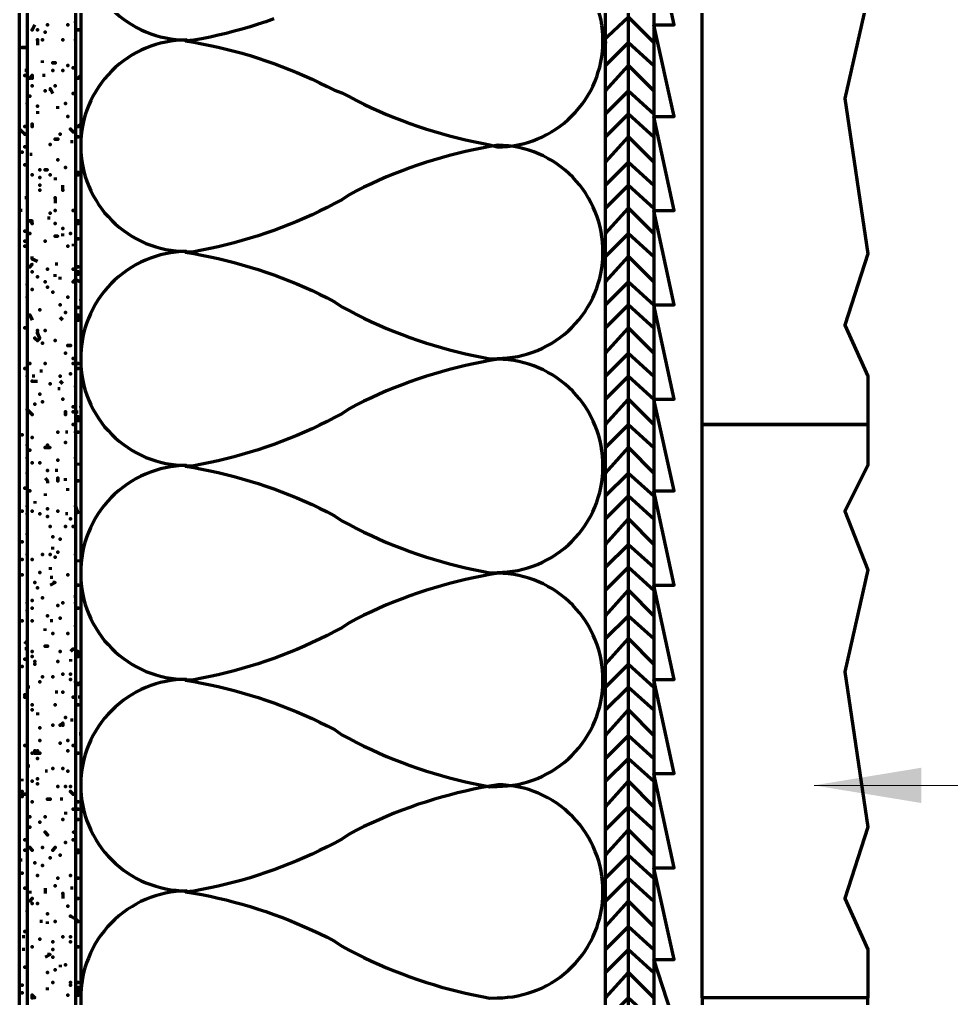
# Model space of a CAD drawing. Extents: x 261 to 424, y 0 to 368.
# Drawn here: x 342.77 to 352.53, y 65.16 to 75.4 of the extents above; entities that cross this region are included whole.
import ezdxf

# ---------------------------------------------------------------- set-up
doc = ezdxf.new("R2010")
doc.units = 0
doc.header["$MEASUREMENT"] = 0
for name, color, linetype, lineweight in [('Dt-Line 1', 9, 'Continuous', 0), ('Dt-Line 3', 7, 'Continuous', 15), ('Dt-Text', 121, 'Continuous', 20)]:
    doc.layers.add(name, color=color, linetype=linetype, lineweight=lineweight)
doc.styles.get("Standard").update_dxf_attribs({"font": 'Arial.ttf'})
doc.dimstyles.new('1 Inch', dxfattribs={"dimtxt": 1.09375, "dimasz": 1.125, "dimexe": 1.125, "dimexo": 0.5625, "dimgap": 0.84375, "dimtad": 1, "dimdec": 4, "dimzin": 3, "dimdsep": 46, "dimlunit": 4, "dimtxsty": 'Standard', "dimblk": 'ARCHTICK', "dimcen": 0.5625, "dimdle": 1.125, "dimclrd": 253, "dimclre": 253, "dimclrt": 256, "dimadec": 0, "dimazin": 0, "dimtfac": 0.6, "dimtdec": 4, "dimtix": 1, "dimtmove": 2, "dimatfit": 0, "dimfxl": 1, "dimfrac": 1, "dimtolj": 1, "dimtzin": 0, "dimlwd": 9, "dimlwe": 9, "dimarcsym": 0})

# ---------------------------------------------------------------- blocks, each defined once
blk = doc.blocks.new('_ArchTick')
at = {"color": 0, "linetype": 'ByBlock', "const_width": 0.15}
blk.add_lwpolyline([(-0.5, -0.5), (0.5, 0.5)], dxfattribs=at)

msp = doc.modelspace()

# ---------------------------------------------------------------- linework, layer by layer
at = {"layer": 'Dt-Line 1', "linetype": 'Continuous', "lineweight": 158}
for p, q in [((343.00999, 74.949), (343.00999, 74.97567)), ((342.84999, 74.869), (342.82332, 74.869)), ((343.03665, 74.81567), (343.00999, 74.81567)), ((343.16999, 74.469), (343.16999, 74.49567)), ((342.95666, 74.44233), (342.95666, 74.41567)), ((343.32999, 74.12233), (343.30332, 74.12233)), ((342.90332, 73.989), (342.87665, 73.989)), ((343.14332, 73.749), (343.14332, 73.72234)), ((342.84999, 73.53567), (342.82332, 73.53567)), ((342.79666, 73.40233), (342.76999, 73.40233)), ((343.08999, 73.32233), (343.06332, 73.32233)), ((343.22332, 73.13567), (343.22332, 73.16233)), ((343.32999, 73.05567), (343.32999, 73.029)), ((343.16999, 72.84233), (343.14332, 72.84233)), ((343.14332, 72.709), (343.14332, 72.73567)), ((343.19665, 72.68233), (343.19665, 72.709)), ((343.22332, 72.25567), (343.19665, 72.28233)), ((343.40999, 71.909), (343.40999, 71.88233)), ((342.92999, 71.669), (342.90332, 71.669)), ((343.00999, 71.72234), (342.98332, 71.72234)), ((343.19665, 71.53567), (343.16999, 71.53567)), ((343.22332, 71.589), (343.19665, 71.61567)), ((343.27665, 71.08233), (343.24999, 71.08233)), ((343.38332, 70.73567), (343.38332, 70.76233)), ((343.16999, 70.68233), (343.14332, 70.68233)), ((343.24999, 70.57567), (343.24999, 70.60233)), ((343.27665, 70.469), (343.27665, 70.49567)), ((343.03665, 70.44233), (343.03665, 70.41567)), ((342.92999, 70.36233), (342.92999, 70.33567)), ((343.27665, 70.229), (343.24999, 70.229)), ((342.84999, 69.93567), (342.84999, 69.909)), ((343.11665, 69.85567), (343.11665, 69.88233)), ((343.38332, 69.72234), (343.38332, 69.749)), ((343.08999, 69.669), (343.08999, 69.64233)), ((343.11665, 69.56233), (343.08999, 69.56233)), ((343.35665, 69.349), (343.35665, 69.37567)), ((343.11665, 69.109), (343.08999, 69.109)), ((343.03665, 69.00233), (343.03665, 69.029)), ((342.84999, 68.81567), (342.82332, 68.81567)), ((343.30332, 68.709), (343.30332, 68.68233)), ((342.87665, 68.41567), (342.84999, 68.41567)), ((343.16999, 68.36233), (343.14332, 68.36233)), ((343.40999, 68.309), (343.38332, 68.309)), ((342.95666, 68.149), (342.95666, 68.12233)), ((343.32999, 68.069), (343.30332, 68.069)), ((342.87665, 67.589), (342.84999, 67.589)), ((343.06332, 67.53567), (343.03665, 67.53567)), ((342.79666, 67.429), (342.79666, 67.45567)), ((343.22332, 67.24233), (343.19665, 67.24233)), ((343.24999, 67.109), (343.24999, 67.08233)), ((342.79666, 66.60233), (342.76999, 66.60233)), ((343.32999, 66.309), (343.30332, 66.309)), ((342.87665, 66.28233), (342.87665, 66.25567)), ((343.00999, 65.96233), (342.98332, 65.96233)), ((343.06332, 65.93567), (343.06332, 65.96233)), ((342.82332, 65.80233), (342.79666, 65.80233)), ((342.82332, 65.669), (342.79666, 65.669)), ((343.19665, 65.509), (343.19665, 65.48233)), ((343.06332, 65.24233), (343.06332, 65.269))]:
    msp.add_line(p, q, dxfattribs=at)
for points in [[(349.14332, 59.16233), (349.14332, 323.16232), (348.90332, 322.92235), (348.90332, 322.92235)], [(342.90332, 75.29567), (342.92999, 75.349)], [(343.06332, 75.349), (343.06332, 75.349), (343.06332, 75.34903)], [(343.35665, 75.37567), (343.35665, 75.37567), (343.35665, 75.37569)], [(342.95666, 75.29567), (342.95666, 75.29567), (342.95666, 75.29569)], [(343.03665, 75.269), (343.03665, 75.269), (343.03665, 75.26903)], [(342.95666, 75.189), (342.95666, 75.13567)], [(343.00999, 75.189), (343.00999, 75.189), (343.00999, 75.18903)], [(343.22332, 75.189), (343.22332, 75.189), (343.22332, 75.18903)], [(343.35665, 75.189), (343.35665, 75.189), (343.35665, 75.18903)], [(348.90332, 74.92233), (349.14332, 75.16233), (349.40999, 74.92233), (349.40999, 74.92233)], [(343.27665, 74.92233), (343.27665, 74.92233), (343.27665, 74.92236)], [(348.90332, 74.65567), (349.14332, 74.92233), (349.40999, 74.65567), (349.40999, 74.65567)], [(342.82332, 74.81567), (342.82332, 74.81567), (342.82332, 74.81569)], [(343.11665, 74.869), (343.11665, 74.869), (343.11665, 74.86903)], [(343.22332, 74.869), (343.22332, 74.869), (343.22332, 74.86903)], [(343.32999, 74.89567), (343.32999, 74.89567), (343.32999, 74.89569)], [(342.90332, 74.709), (342.90332, 74.709), (342.90332, 74.70903)], [(343.14332, 74.709), (343.14332, 74.709), (343.14332, 74.70903)], [(342.87665, 74.60233), (342.87665, 74.60233), (342.87665, 74.60236)], [(343.03665, 74.65567), (343.03665, 74.65567), (343.03665, 74.65569)], [(343.11665, 74.629), (343.08999, 74.68233), (343.08999, 74.65567)], [(343.32999, 74.629), (343.32999, 74.629), (343.32999, 74.62903)], [(348.90332, 74.41567), (349.14332, 74.65567), (349.40999, 74.41567), (349.40999, 74.41567)], [(342.84999, 74.52233), (342.84999, 74.52233), (342.84999, 74.52236)], [(342.95666, 74.49567), (342.95666, 74.49567), (342.95666, 74.49569)], [(343.24999, 74.52233), (343.24999, 74.52233), (343.24999, 74.52236)], [(343.27665, 74.38901), (343.27665, 74.38901), (343.27665, 74.38903)], [(348.90332, 74.17567), (349.14332, 74.41567), (349.40999, 74.17567), (349.40999, 74.17567)], [(342.82332, 74.20233), (342.79666, 74.229), (342.76999, 74.25567)], [(342.82332, 74.28233), (342.82332, 74.28233), (342.82332, 74.28236)], [(343.19665, 74.20233), (343.19665, 74.20233), (343.19665, 74.20236)], [(343.08999, 74.09567), (343.08999, 74.09567), (343.08999, 74.09569)], [(343.38332, 74.17567), (343.38332, 74.17567), (343.38332, 74.17569)], [(348.90332, 73.909), (349.14332, 74.17567), (349.40999, 73.909), (349.40999, 73.909)], [(342.79666, 74.01567), (342.79666, 74.01567), (342.79666, 74.01569)], [(342.82332, 74.069), (342.82332, 74.069), (342.82332, 74.06903)], [(342.82332, 73.88233), (342.82332, 73.88233), (342.82332, 73.88236)], [(343.16999, 73.93567), (343.16999, 73.93567), (343.16999, 73.93569)], [(348.90332, 73.669), (349.14332, 73.909), (349.40999, 73.669), (349.40999, 73.669)], [(342.98332, 73.829), (342.98332, 73.829), (342.98332, 73.82903)], [(343.08999, 73.77567), (343.08999, 73.77567), (343.08999, 73.77569)], [(343.24999, 73.85567), (343.24999, 73.85567), (343.24999, 73.85569)], [(342.98332, 73.749), (342.98332, 73.749), (342.98332, 73.74903)], [(342.98332, 73.669), (342.98332, 73.669), (342.98332, 73.66903)], [(342.98332, 73.61567), (342.98332, 73.61567), (342.98332, 73.61569)], [(343.22332, 73.61567), (343.22332, 73.669)], [(348.90332, 73.429), (349.14332, 73.669), (349.40999, 73.429), (349.40999, 73.429)], [(343.14332, 73.53567), (343.14332, 73.48233)], [(343.08999, 73.37567), (343.08999, 73.37567), (343.08999, 73.37569)], [(343.14332, 73.40233), (343.14332, 73.40233), (343.14332, 73.40236)], [(343.32999, 73.40233), (343.32999, 73.40233), (343.32999, 73.40236)], [(348.90332, 73.16233), (349.14332, 73.429), (349.40999, 73.16233), (349.40999, 73.16233)], [(343.14332, 73.269), (343.14332, 73.269), (343.14332, 73.26903)], [(342.82332, 73.189), (342.82332, 73.189), (342.82332, 73.18903)], [(342.87665, 73.16233), (342.87665, 73.16233), (342.87665, 73.16236)], [(343.22332, 73.21567), (343.22332, 73.21567), (343.22332, 73.21569)], [(343.30332, 73.16233), (343.30332, 73.16233), (343.30332, 73.16236)], [(348.90332, 72.92233), (349.14332, 73.16233), (349.40999, 72.92233), (349.40999, 72.92233)], [(342.82332, 73.08233), (342.82332, 73.08233), (342.82332, 73.08236)], [(343.03665, 73.08233), (343.03665, 73.08233), (343.03665, 73.08236)], [(343.38332, 73.109), (343.38332, 73.109), (343.38332, 73.10903)], [(342.82332, 73.029), (342.82332, 73.029), (342.82332, 73.02903)], [(343.27665, 73.029), (343.27665, 73.029), (343.27665, 73.02903)], [(342.95666, 72.869), (342.90332, 72.89567), (342.90332, 72.92233)], [(348.90332, 72.65567), (349.14332, 72.92233), (349.40999, 72.65567), (349.40999, 72.65567)], [(342.90332, 72.76233), (342.90332, 72.76233), (342.90332, 72.76236)], [(343.06332, 72.789), (343.06332, 72.789), (343.06332, 72.78903)], [(343.32999, 72.789), (343.32999, 72.789), (343.32999, 72.78903)], [(343.38332, 72.81567), (343.38332, 72.81567), (343.38332, 72.81569)], [(342.95666, 72.709), (342.95666, 72.709), (342.95666, 72.70903)], [(343.03665, 72.65567), (343.03665, 72.65567), (343.03665, 72.65569)], [(343.32999, 72.65567), (343.35665, 72.68233), (343.40999, 72.65567)], [(348.90332, 72.41567), (349.14332, 72.65567), (349.40999, 72.41567), (349.40999, 72.41567)], [(342.84999, 72.629), (342.84999, 72.629), (342.84999, 72.62903)], [(342.90332, 72.57567), (342.90332, 72.57567), (342.90332, 72.57569)], [(343.06332, 72.60233), (343.06332, 72.60233), (343.06332, 72.60236)], [(343.11665, 72.549), (343.11665, 72.549), (343.11665, 72.54903)], [(342.84999, 72.49567), (342.84999, 72.49567), (342.84999, 72.49569)], [(343.27665, 72.49567), (343.27665, 72.49567), (343.27665, 72.49569)], [(343.40999, 72.469), (343.40999, 72.469), (343.40999, 72.46903)], [(342.98332, 72.36233), (342.98332, 72.36233), (342.98332, 72.36236)], [(343.19665, 72.41567), (343.19665, 72.41567), (343.19665, 72.41569)], [(343.38332, 72.38901), (343.38332, 72.38901), (343.38332, 72.38903)], [(348.90332, 72.17567), (349.14332, 72.41567), (349.40999, 72.17567), (349.40999, 72.17567)], [(342.87665, 72.309), (342.90332, 72.25567)], [(343.24999, 72.33567), (343.24999, 72.33567), (343.24999, 72.33569)], [(343.38332, 72.309), (343.38332, 72.25569)], [(342.82332, 72.17567), (342.82332, 72.17567), (342.82332, 72.17569)], [(343.03665, 72.149), (343.03665, 72.149), (343.03665, 72.14903)], [(348.90332, 71.909), (349.14332, 72.17567), (349.40999, 71.909), (349.40999, 71.909)], [(342.92999, 72.069), (342.95666, 72.04233), (342.98332, 72.069), (342.95666, 72.12236), (342.95666, 72.12233)], [(343.14332, 72.04233), (343.14332, 72.04233), (343.14332, 72.04236)], [(343.00999, 72.01567), (343.00999, 72.01567), (343.00999, 72.01569)], [(343.24999, 71.909), (343.24999, 71.909), (343.24999, 71.90903)], [(343.32999, 71.85567), (343.32999, 71.85567), (343.32999, 71.85569)], [(348.90332, 71.669), (349.14332, 71.909), (349.40999, 71.669), (349.40999, 71.669)], [(342.82332, 71.749), (342.82332, 71.749), (342.82332, 71.74903)], [(343.03665, 71.80233), (343.03665, 71.80233), (343.03665, 71.80236)], [(343.32999, 71.80233), (343.32999, 71.80233), (343.32999, 71.80236)], [(343.38332, 71.80233), (343.38332, 71.80233), (343.38332, 71.80236)], [(343.38332, 71.749), (343.38332, 71.749), (343.38332, 71.74903)], [(342.84999, 71.669), (342.84999, 71.669), (342.84999, 71.66903)], [(343.19665, 71.669), (343.19665, 71.669), (343.19665, 71.66903)], [(343.30332, 71.69567), (343.30332, 71.69567), (343.30332, 71.69569)], [(348.90332, 71.429), (349.14332, 71.669), (349.40999, 71.429), (349.40999, 71.429)], [(342.90332, 71.61567), (342.95666, 71.61567)], [(343.08999, 71.589), (343.08999, 71.589), (343.08999, 71.58903)], [(343.35665, 71.56233), (343.35665, 71.56233), (343.35665, 71.56236)], [(342.98332, 71.48233), (342.98332, 71.48233), (342.98332, 71.48236)], [(343.22332, 71.429), (343.22332, 71.429), (343.22332, 71.42903)], [(348.90332, 71.16233), (349.14332, 71.429), (349.40999, 71.16233), (349.40999, 71.16233)], [(342.84999, 71.32233), (342.90332, 71.26903), (342.90332, 71.26903)], [(342.92999, 71.37567), (342.92999, 71.37567), (342.92999, 71.37569)], [(343.00999, 71.40233), (343.00999, 71.40233), (343.00999, 71.40236)], [(343.32999, 71.349), (343.32999, 71.349), (343.32999, 71.34903)], [(343.40999, 71.349), (343.40999, 71.349), (343.40999, 71.34903)], [(343.32999, 71.29567), (343.38332, 71.29567)], [(343.38332, 71.24233), (343.38332, 71.189)], [(343.32999, 71.16233), (343.32999, 71.16233), (343.32999, 71.16236)], [(348.90332, 70.92233), (349.14332, 71.16233), (349.40999, 70.92233), (349.40999, 70.92233)], [(342.79666, 71.05567), (342.79666, 71.05567), (342.79666, 71.0557)], [(342.90332, 71.029), (342.90332, 71.029), (342.90332, 71.02903)], [(343.16999, 71.08233), (343.16999, 71.08233), (343.16999, 71.08236)], [(342.84999, 70.949), (342.84999, 70.949), (342.84999, 70.94903)], [(343.03665, 70.92236), (343.03665, 70.92236), (343.03665, 70.92236), (343.08999, 70.92233), (343.03665, 70.92233), (343.03665, 70.92233)], [(343.24999, 70.97567), (343.24999, 70.97567), (343.24999, 70.97569)], [(348.90332, 70.65567), (349.14332, 70.92233), (349.40999, 70.65567), (349.40999, 70.65567)], [(342.84999, 70.81567), (342.84999, 70.81567), (342.84999, 70.81569)], [(342.87665, 70.89567), (342.87665, 70.89567), (342.87665, 70.89569)], [(343.35665, 70.81567), (343.35665, 70.81567), (343.35665, 70.81569)], [(342.90332, 70.76233), (342.90332, 70.76233), (342.90332, 70.76236)], [(342.98332, 70.76233), (342.98332, 70.76233), (342.98332, 70.76236)], [(343.16999, 70.789), (343.16999, 70.789), (343.16999, 70.78903)], [(342.84999, 70.65567), (342.84999, 70.65567), (342.84999, 70.65569)], [(343.03665, 70.60233), (343.06332, 70.57567), (343.06332, 70.549)], [(343.06332, 70.68233), (343.06332, 70.68233), (343.06332, 70.68236)], [(348.90332, 70.41567), (349.14332, 70.65567), (349.40999, 70.41567), (349.40999, 70.41567)], [(342.82332, 70.49567), (342.82332, 70.49567), (342.82332, 70.49569)], [(343.38332, 70.57567), (343.38332, 70.57567), (343.38332, 70.57569)], [(342.87665, 70.469), (342.87665, 70.469), (342.87665, 70.46903)], [(348.90332, 70.17567), (349.14332, 70.41567), (349.40999, 70.17567), (349.40999, 70.17567)], [(342.84999, 70.309), (342.84999, 70.309), (342.84999, 70.30903)], [(343.35665, 70.309), (343.38332, 70.229)], [(342.79666, 70.25567), (342.79666, 70.25567), (342.79666, 70.25569)], [(342.84999, 70.229), (342.84999, 70.229), (342.84999, 70.22903)], [(342.90332, 70.25567), (342.90332, 70.25567), (342.90332, 70.25569)], [(342.98332, 70.229), (342.98332, 70.229), (342.98332, 70.22903)], [(343.06332, 70.28233), (343.06332, 70.28233), (343.06332, 70.28236)], [(343.06332, 70.20233), (343.06332, 70.20233), (343.06332, 70.20236)], [(343.16999, 70.25567), (343.16999, 70.25567), (343.16999, 70.25569)], [(343.08999, 70.09567), (343.08999, 70.09567), (343.08999, 70.09569)], [(343.24999, 70.09567), (343.24999, 70.09567), (343.24999, 70.09569)], [(343.30332, 70.17567), (343.30332, 70.17567), (343.30332, 70.17569)], [(348.90332, 69.909), (349.14332, 70.17567), (349.40999, 69.909), (349.40999, 69.909)], [(342.84999, 70.01567), (342.84999, 70.01567), (342.84999, 70.01569)], [(343.11665, 69.989), (343.11665, 69.989), (343.11665, 69.98903)], [(342.79666, 69.93567), (342.79666, 69.93567), (342.79666, 69.93569)], [(343.19665, 69.96233), (343.19665, 69.96233), (343.19665, 69.96236)], [(348.90332, 69.669), (349.14332, 69.909), (349.40999, 69.669), (349.40999, 69.669)], [(342.84999, 69.80233), (342.84999, 69.80233), (342.84999, 69.80236)], [(343.00999, 69.80233), (343.00999, 69.80233), (343.00999, 69.80236)], [(343.08999, 69.80233), (343.08999, 69.80233), (343.08999, 69.80236)], [(343.16999, 69.829), (343.16999, 69.829), (343.16999, 69.82903)], [(343.35665, 69.80233), (343.35665, 69.80233), (343.35665, 69.80236)], [(342.79666, 69.749), (342.79666, 69.749), (342.79666, 69.74903)], [(342.90332, 69.749), (342.90332, 69.749), (342.90332, 69.74903)], [(343.14332, 69.77567), (343.14332, 69.77567), (343.14332, 69.77569)], [(342.79666, 69.589), (342.79666, 69.589), (342.79666, 69.58903)], [(342.98332, 69.61567), (342.98332, 69.61567), (342.98332, 69.61569)], [(343.27665, 69.589), (343.27665, 69.589), (343.27665, 69.58903)], [(348.90332, 69.429), (349.14332, 69.669), (349.40999, 69.429), (349.40999, 69.429)], [(342.92999, 69.509), (342.92999, 69.509), (342.92999, 69.50903)], [(343.08999, 69.48233), (343.14332, 69.509), (343.11665, 69.509)], [(343.38332, 69.48233), (343.38332, 69.48233), (343.38332, 69.48236)], [(342.95666, 69.45567), (342.95666, 69.45567), (342.95666, 69.45569)], [(348.90332, 69.16233), (349.14332, 69.429), (349.40999, 69.16233), (349.40999, 69.16233)], [(342.84999, 69.29567), (342.84999, 69.29567), (342.84999, 69.29569)], [(342.90332, 69.32233), (342.90332, 69.32233), (342.90332, 69.32236)], [(343.00999, 69.349), (343.00999, 69.349), (343.00999, 69.34903)], [(343.16999, 69.269), (343.16999, 69.269), (343.16999, 69.26903)], [(343.22332, 69.29567), (343.22332, 69.29567), (343.22332, 69.29569)], [(343.35665, 69.29567), (343.35665, 69.29567), (343.35665, 69.29569)], [(342.84999, 69.21567), (342.84999, 69.21567), (342.84999, 69.21569)], [(342.90332, 69.24233), (342.90332, 69.24233), (342.90332, 69.24236)], [(343.06332, 69.16233), (343.06332, 69.16233), (343.06332, 69.16236)], [(343.38332, 69.24233), (343.38332, 69.24233), (343.38332, 69.24236)], [(348.90332, 68.92233), (349.14332, 69.16233), (349.40999, 68.92233), (349.40999, 68.92233)], [(342.79666, 69.109), (342.79666, 69.109), (342.79666, 69.10903)], [(343.19665, 69.13567), (343.19665, 69.13567), (343.19665, 69.13569)], [(343.11665, 68.97567), (343.11665, 68.97567), (343.11665, 68.97569)], [(343.27665, 68.97567), (343.27665, 68.97567), (343.27665, 68.97569)], [(342.82332, 68.869), (342.84999, 68.89567), (342.84999, 68.869)], [(348.90332, 68.65567), (349.14332, 68.92233), (349.40999, 68.65567), (349.40999, 68.65567)], [(342.90332, 68.789), (342.90332, 68.789), (342.90332, 68.78903)], [(343.19665, 68.789), (343.19665, 68.789), (343.19665, 68.78903)], [(343.38332, 68.73567), (343.38332, 68.789), (343.32999, 68.81567), (343.30332, 68.789)], [(342.82332, 68.709), (342.82332, 68.709), (342.82332, 68.70903)], [(342.90332, 68.73567), (342.90332, 68.73567), (342.90332, 68.73569)], [(343.16999, 68.68233), (343.16999, 68.68233), (343.16999, 68.68236)], [(348.90332, 68.41567), (349.14332, 68.65567), (349.40999, 68.41567), (349.40999, 68.41567)], [(342.79666, 68.629), (342.79666, 68.629), (342.79666, 68.62903)], [(343.22332, 68.549), (343.22332, 68.549), (343.22332, 68.54903)], [(343.30332, 68.549), (343.30332, 68.549), (343.30332, 68.54903)], [(342.98332, 68.469), (342.98332, 68.469), (342.98332, 68.46903)], [(343.00999, 68.52233), (343.00999, 68.52233), (343.00999, 68.52236)], [(343.11665, 68.52233), (343.11665, 68.52233), (343.11665, 68.52236)], [(343.30332, 68.49567), (343.30332, 68.49567), (343.30332, 68.49569)], [(343.40999, 68.469), (343.38332, 68.44233), (343.35665, 68.469)], [(343.22332, 68.36233), (343.22332, 68.36233), (343.22332, 68.36236)], [(348.90332, 68.17567), (349.14332, 68.41567), (349.40999, 68.17567), (349.40999, 68.17567)], [(343.32999, 68.309), (343.32999, 68.309), (343.32999, 68.30903)], [(342.90332, 68.17567), (342.90332, 68.17567), (342.90332, 68.17569)], [(343.14332, 68.229), (343.14332, 68.229), (343.14332, 68.22903)], [(343.38332, 68.229), (343.38332, 68.229), (343.38332, 68.22903)], [(348.90332, 67.909), (349.14332, 68.17567), (349.40999, 67.909), (349.40999, 67.909)], [(343.24999, 68.09567), (343.24999, 68.09567), (343.24999, 68.09569)], [(342.98332, 67.989), (342.98332, 67.989), (342.98332, 67.98903)], [(343.11665, 68.01567), (343.11665, 68.01567), (343.11665, 68.01569)], [(342.98332, 67.85567), (342.98332, 67.85567), (342.98332, 67.85569)], [(343.27665, 67.85567), (343.27665, 67.85567), (343.27665, 67.85569)], [(348.90332, 67.669), (349.14332, 67.909), (349.40999, 67.669), (349.40999, 67.669)], [(342.82332, 67.80233), (342.82332, 67.80233), (342.82332, 67.80236)], [(343.19665, 67.829), (343.19665, 67.829), (343.19665, 67.82903)], [(343.27665, 67.749), (343.27665, 67.749), (343.27665, 67.74903)], [(343.32999, 67.80233), (343.32999, 67.80233), (343.32999, 67.80236)], [(342.92999, 67.72234), (342.98332, 67.72234), (342.92999, 67.72234), (342.92999, 67.72234), (342.90332, 67.72237)], [(342.95666, 67.669), (342.95666, 67.669), (342.95666, 67.66903)], [(343.38332, 67.72234), (343.38332, 67.72234), (343.38332, 67.72237)], [(348.90332, 67.429), (349.14332, 67.669), (349.40999, 67.429), (349.40999, 67.429)], [(343.11665, 67.56233), (343.11665, 67.56233), (343.11665, 67.56236)], [(343.22332, 67.56233), (343.22332, 67.56233), (343.22332, 67.56236)], [(343.27665, 67.53567), (343.27665, 67.53567), (343.27665, 67.53569)], [(342.90332, 67.429), (342.90332, 67.429), (342.90332, 67.42903)], [(342.95666, 67.45567), (342.95666, 67.45567), (342.95666, 67.45569)], [(348.90332, 67.16233), (349.14332, 67.429), (349.40999, 67.16233), (349.40999, 67.16233)], [(342.79666, 67.269), (342.79666, 67.32233), (342.79666, 67.32233), (342.79666, 67.32236)], [(342.95666, 67.40233), (342.95666, 67.40233), (342.95666, 67.40236)], [(343.16999, 67.37567), (343.16999, 67.37567), (343.16999, 67.37569)], [(343.24999, 67.37567), (343.24999, 67.37567), (343.24999, 67.37569)], [(343.30332, 67.37567), (343.30332, 67.37567), (343.30332, 67.37569)], [(342.90332, 67.21567), (342.90332, 67.21567), (342.90332, 67.21569)], [(343.38332, 67.21567), (343.38332, 67.21567), (343.38332, 67.21569)], [(343.32999, 67.13567), (343.32999, 67.13567), (343.32999, 67.13569)], [(343.38332, 67.13567), (343.38332, 67.13567), (343.38332, 67.13569)], [(348.90332, 66.92233), (349.14332, 67.16233), (349.40999, 66.92233), (349.40999, 66.92233)], [(343.03665, 67.05567), (343.03665, 67.05567), (343.03665, 67.0557)], [(343.22332, 67.029), (343.22332, 67.029), (343.22332, 67.02903)], [(343.38332, 67.029), (343.38332, 67.029), (343.38332, 67.02903)], [(342.87665, 66.949), (342.87665, 66.949), (342.87665, 66.94903)], [(342.98332, 67.00233), (342.98332, 67.00233), (342.98332, 67.00236)], [(348.90332, 66.65567), (349.14332, 66.92233), (349.40999, 66.65567), (349.40999, 66.65567)], [(342.82332, 66.81567), (342.82332, 66.81567), (342.82332, 66.81569)], [(343.32999, 66.81567), (343.32999, 66.81567), (343.32999, 66.81569)], [(342.82332, 66.709), (342.82332, 66.709), (342.82332, 66.70903)], [(343.00999, 66.73567), (343.00999, 66.73567), (343.00999, 66.73569)], [(343.24999, 66.789), (343.24999, 66.789), (343.24999, 66.78903)], [(343.08999, 66.629), (343.08999, 66.629), (343.08999, 66.62903)], [(343.19665, 66.65567), (343.19665, 66.65567), (343.19665, 66.65569)], [(348.90332, 66.41567), (349.14332, 66.65567), (349.40999, 66.41567), (349.40999, 66.41567)], [(342.92999, 66.57567), (342.92999, 66.57567), (342.92999, 66.57569)], [(343.00999, 66.549), (343.00999, 66.549), (343.00999, 66.54903)], [(342.79666, 66.469), (342.79666, 66.469), (342.79666, 66.46903)], [(342.95666, 66.44233), (342.95666, 66.44233), (342.95666, 66.44236)], [(343.16999, 66.41567), (343.16999, 66.41567), (343.16999, 66.41569)], [(343.30332, 66.44233), (343.30332, 66.44233), (343.30332, 66.44236)], [(343.38332, 66.41567), (343.38332, 66.41567), (343.38332, 66.41569)], [(348.90332, 66.17567), (349.14332, 66.41567), (349.40999, 66.17567), (349.40999, 66.17567)], [(343.03665, 66.309), (343.03665, 66.28233), (343.03665, 66.25567)], [(343.14332, 66.33567), (343.14332, 66.33567), (343.14332, 66.33569)], [(343.22332, 66.25567), (343.22332, 66.20233)], [(343.38332, 66.20233), (343.38332, 66.20233), (343.38332, 66.20236)], [(342.90332, 66.149), (342.90332, 66.149), (342.90332, 66.14903)], [(342.95666, 66.149), (342.95666, 66.149), (342.95666, 66.14903)], [(343.27665, 66.12233), (343.27665, 66.12233), (343.27665, 66.12236)], [(348.90332, 65.909), (349.14332, 66.17567), (349.40999, 65.909), (349.40999, 65.909)], [(342.84999, 66.069), (342.84999, 66.069), (342.84999, 66.06903)], [(343.06332, 66.04233), (343.06332, 66.04233), (343.06332, 66.04236)], [(343.38332, 65.96233), (343.35665, 65.989), (343.30332, 66.01567)], [(343.14332, 65.96233), (343.14332, 65.96233), (343.14332, 65.96236)], [(348.90332, 65.669), (349.14332, 65.909), (349.40999, 65.669), (349.40999, 65.669)], [(342.82332, 65.85567), (342.82332, 65.85567), (342.82332, 65.85569)], [(343.22332, 65.80233), (343.22332, 65.80233), (343.22332, 65.80236)], [(343.30332, 65.80233), (343.30332, 65.80233), (343.30332, 65.80236)], [(342.90332, 65.69567), (342.90332, 65.69567), (342.90332, 65.69569)], [(342.98332, 65.77567), (342.98332, 65.77567), (342.98332, 65.77569)], [(343.11665, 65.749), (343.11665, 65.749), (343.11665, 65.74903)], [(343.30332, 65.749), (343.30332, 65.749), (343.30332, 65.74903)], [(343.38332, 65.69567), (343.38332, 65.69567), (343.38332, 65.69569)], [(343.03665, 65.589), (343.08999, 65.61567), (343.06332, 65.61567)], [(343.11665, 65.669), (343.11665, 65.669), (343.11665, 65.66903)], [(343.11665, 65.589), (343.11665, 65.589), (343.11665, 65.58903)], [(348.90332, 65.429), (349.14332, 65.669), (349.40999, 65.429), (349.40999, 65.429)], [(342.82332, 65.48233), (342.82332, 65.48233), (342.82332, 65.48236)], [(343.24999, 65.509), (343.24999, 65.509), (343.24999, 65.50903)], [(343.06332, 65.429), (343.06332, 65.429), (343.06332, 65.42903)], [(343.14332, 65.45567), (343.14332, 65.45567), (343.14332, 65.45569)], [(348.90332, 65.16233), (349.14332, 65.429), (349.40999, 65.16233), (349.40999, 65.16233)], [(342.79666, 65.29567), (342.79666, 65.29567), (342.79666, 65.29569)], [(343.11665, 65.32233), (343.11665, 65.32233), (343.11665, 65.32236)], [(343.38332, 65.269), (343.38332, 65.21567), (343.38332, 65.21567)], [(342.79666, 65.21567), (342.79666, 65.21567), (342.79666, 65.21569)], [(343.27665, 65.189), (343.27665, 65.189), (343.27665, 65.18903)], [(348.90332, 64.92233), (349.14332, 65.16233), (349.40999, 64.92233), (349.40999, 64.92233)]]:
    msp.add_lwpolyline(points, dxfattribs=at)
for points in [[(349.40999, 75.16233), (349.14332, 75.429), (348.87665, 75.17567, 0.41421546), (347.76999, 76.309, 0.41421546), (348.90332, 77.429), (349.14332, 77.669), (349.40999, 77.429), (349.40999, 77.429)], [(343.40998, 76.29567, 0.41421546), (344.51665, 75.189, 0.41421546), (343.40999, 74.08233, 0.41421545), (344.51665, 72.97567, 0.41421546), (343.40999, 71.84233, 0.41421545), (344.51665, 70.73567, 0.41421545), (343.40998, 69.60233, 0.41421546), (344.51665, 68.49567, 0.41421447), (343.40999, 67.38901, 0.41421645), (344.51665, 66.28233, 0.41421546), (343.40998, 65.149, 0.41421546), (344.51665, 64.04234, 0.41421546), (343.40999, 62.909, 0.41421546), (344.51665, 61.80233, 0.41421545), (343.40999, 60.669), (343.38332, 60.65567)], [(345.43142, 75.40883), (345.34956, 75.3801), (345.26721, 75.35277), (345.1844, 75.32685), (345.10115, 75.30236), (345.01747, 75.2793), (344.93338, 75.25767), (344.84891, 75.23748), (344.76406, 75.21874), (344.67885, 75.20145), (344.59331, 75.18562), (344.50696, 75.18015), (344.59282, 75.16579), (344.67836, 75.14997), (344.76357, 75.13269), (344.84842, 75.11396), (344.9329, 75.09378), (345.01699, 75.07216), (345.10067, 75.0491), (345.18393, 75.02462), (345.26674, 74.99871), (345.34909, 74.97139), (345.43095, 74.94266), (345.51232, 74.91253), (345.59317, 74.88099), (345.67348, 74.84807), (345.75324, 74.81376), (345.83243, 74.77808), (345.91102, 74.74102), (345.98901, 74.70259), (346.06637, 74.66281), (346.14311, 74.63656), (346.21982, 74.59542), (346.29718, 74.55563), (346.37516, 74.51719), (346.45376, 74.48013), (346.53294, 74.44443), (346.6127, 74.41012), (346.69301, 74.37718), (346.77386, 74.34564), (346.85522, 74.3155), (346.93708, 74.28676), (347.01943, 74.25943), (347.10224, 74.23352), (347.18549, 74.20903), (347.26917, 74.18596), (347.35326, 74.16433), (347.43773, 74.14415), (347.52258, 74.1254), (347.60779, 74.10812), (347.69332, 74.09229), (347.76999, 74.069, 0.41421545), (348.87665, 75.17567), (348.90332, 75.16233)]]:
    msp.add_lwpolyline(points, format="xyb", dxfattribs=at)
for points in [[(343.40999, 75.29567), (343.40999, 75.29569), (343.38332, 75.29567)], [(342.79666, 75.109), (342.79666, 75.10903), (342.82332, 75.109)], [(343.14332, 74.949), (343.14332, 74.94903), (343.11665, 74.949)], [(342.87665, 74.789), (342.90332, 74.81567), (342.90332, 74.789)], [(343.40999, 74.81567), (343.40999, 74.81569), (343.38332, 74.789), (343.38332, 74.789)], [(342.90332, 74.309), (342.90332, 74.309), (342.90332, 74.28233)], [(343.38332, 74.28233), (343.38332, 74.28236), (343.40999, 74.309)], [(343.32999, 74.229), (343.30332, 74.25567), (343.30332, 74.25567)], [(343.16999, 74.149), (343.16999, 74.14903), (343.14332, 74.149)], [(343.03665, 73.829), (343.03665, 73.82903), (343.06332, 73.829)], [(343.38332, 73.80233), (343.38332, 73.80236), (343.38332, 73.77567)], [(342.87665, 73.29567), (342.87665, 73.29569), (342.90332, 73.269), (342.90332, 73.29567)], [(343.38332, 73.29567), (343.38332, 73.29569), (343.38332, 73.269)], [(343.14332, 73.13567), (343.14332, 73.13569), (343.16999, 73.13567)], [(342.87665, 72.81567), (342.87665, 72.81569), (342.90332, 72.84233)], [(343.27665, 71.989), (343.27665, 71.98903), (343.30332, 71.989)], [(343.24999, 71.29567), (343.24999, 71.29569), (343.24999, 71.269)], [(343.38332, 71.08233), (343.38332, 71.08236), (343.35665, 71.08233)], [(343.16999, 70.60233), (343.16999, 70.60236), (343.16999, 70.57567)], [(343.35665, 70.09567), (343.35665, 70.09569), (343.32999, 70.09567)], [(342.90332, 69.109), (342.90332, 69.10903), (342.90332, 69.109)], [(343.03665, 68.84233), (343.03665, 68.84236), (343.06332, 68.84233)], [(342.90332, 68.229), (342.90332, 68.22903), (342.90332, 68.229)], [(343.22332, 68.01567), (343.19665, 68.01567), (343.19665, 68.01569), (343.22332, 68.04233)], [(343.40999, 67.93567), (343.40999, 67.93569), (343.40999, 67.909)], [(343.32999, 67.29567), (343.32999, 67.29569), (343.30332, 67.32233), (343.30332, 67.32233)], [(343.08999, 67.24233), (343.08999, 67.24236), (343.06332, 67.24233)], [(342.87665, 67.05567), (342.87665, 67.0557), (342.87665, 67.05567)], [(343.03665, 66.89567), (343.03665, 66.89569), (343.06332, 66.869), (343.06332, 66.869)], [(343.35665, 66.89567), (343.35665, 66.89569), (343.32999, 66.89567)], [(342.87665, 66.73567), (342.87665, 66.73569), (342.90332, 66.709), (342.90332, 66.709)], [(343.11665, 66.709), (343.11665, 66.70903), (343.14332, 66.73567), (343.14332, 66.73567)], [(342.90332, 66.20233), (342.90332, 66.20236), (342.87665, 66.17567)], [(343.38332, 65.32233), (343.38332, 65.32236), (343.38332, 65.32233)], [(342.90332, 65.16233), (342.90332, 65.18903), (342.92999, 65.16233)]]:
    msp.add_lwpolyline(points, close=True, dxfattribs=at)
for points in [[(348.87665, 72.96233, 0.41421546), (347.77918, 74.08674), (347.69332, 74.07238), (347.60779, 74.05655), (347.52258, 74.03926), (347.43773, 74.02052), (347.35326, 74.00033), (347.26917, 73.9787), (347.18549, 73.95564), (347.10224, 73.93115), (347.01943, 73.90523), (346.93708, 73.8779), (346.85522, 73.84916), (346.77386, 73.81902), (346.69301, 73.78748), (346.6127, 73.75455), (346.53294, 73.72023), (346.45376, 73.68454), (346.37516, 73.64747), (346.29718, 73.60904), (346.21982, 73.56925), (346.14353, 73.51656), (346.06682, 73.47542), (345.98946, 73.43563), (345.91147, 73.39719), (345.83288, 73.36013), (345.7537, 73.32443), (345.67394, 73.29012), (345.59363, 73.25718), (345.51278, 73.22564), (345.43142, 73.1955), (345.34956, 73.16676), (345.26721, 73.13943), (345.1844, 73.11352), (345.10115, 73.08903), (345.01747, 73.06596), (344.93338, 73.04433), (344.84891, 73.02415), (344.76406, 73.0054), (344.67885, 72.98812), (344.59331, 72.97229), (344.50696, 72.96681), (344.59282, 72.95246), (344.67836, 72.93664), (344.76357, 72.91936), (344.84842, 72.90063), (344.9329, 72.88045), (345.01699, 72.85883), (345.10067, 72.83577), (345.18393, 72.81129), (345.26674, 72.78538), (345.34909, 72.75806), (345.43095, 72.72933), (345.51232, 72.69919), (345.59317, 72.66766), (345.67348, 72.63474), (345.75324, 72.60043), (345.83243, 72.56474), (345.91102, 72.52768), (345.98901, 72.48926), (346.06637, 72.44947), (346.14311, 72.39656), (346.21982, 72.35542), (346.29718, 72.31563), (346.37516, 72.27719), (346.45376, 72.24013), (346.53294, 72.20443), (346.6127, 72.17012), (346.69301, 72.13718), (346.77386, 72.10564), (346.85522, 72.0755), (346.93708, 72.04676), (347.01943, 72.01943), (347.10224, 71.99352), (347.18549, 71.96903), (347.26917, 71.94596), (347.35326, 71.92433), (347.43773, 71.90415), (347.52258, 71.8854), (347.60779, 71.86812), (347.69332, 71.85229), (347.76999, 71.85567, 0.41421545)], [(348.87665, 70.72234, 0.41421447), (347.77918, 71.84674), (347.69332, 71.83238), (347.60779, 71.81655), (347.52258, 71.79926), (347.43773, 71.78052), (347.35326, 71.76033), (347.26917, 71.7387), (347.18549, 71.71564), (347.10224, 71.69115), (347.01943, 71.66523), (346.93708, 71.6379), (346.85522, 71.60916), (346.77386, 71.57902), (346.69301, 71.54748), (346.6127, 71.51455), (346.53294, 71.48023), (346.45376, 71.44454), (346.37516, 71.40747), (346.29718, 71.36904), (346.21982, 71.32925), (346.14353, 71.27656), (346.06682, 71.23542), (345.98946, 71.19563), (345.91147, 71.15719), (345.83288, 71.12013), (345.7537, 71.08443), (345.67394, 71.05012), (345.59363, 71.01718), (345.51278, 70.98564), (345.43142, 70.9555), (345.34956, 70.92676), (345.26721, 70.89943), (345.1844, 70.87352), (345.10115, 70.84903), (345.01747, 70.82596), (344.93338, 70.80433), (344.84891, 70.78415), (344.76406, 70.7654), (344.67885, 70.74812), (344.59331, 70.73229), (344.50696, 70.72681), (344.59282, 70.71246), (344.67836, 70.69664), (344.76357, 70.67936), (344.84842, 70.66063), (344.9329, 70.64045), (345.01699, 70.61883), (345.10067, 70.59577), (345.18393, 70.57129), (345.26674, 70.54538), (345.34909, 70.51806), (345.43095, 70.48933), (345.51232, 70.45919), (345.59317, 70.42766), (345.67348, 70.39474), (345.75324, 70.36043), (345.83243, 70.32474), (345.91102, 70.28768), (345.98901, 70.24926), (346.06637, 70.20947), (346.14311, 70.15656), (346.21982, 70.11542), (346.29718, 70.07563), (346.37516, 70.03719), (346.45376, 70.00013), (346.53294, 69.96443), (346.6127, 69.93012), (346.69301, 69.89718), (346.77386, 69.86564), (346.85522, 69.8355), (346.93708, 69.80676), (347.01943, 69.77943), (347.10224, 69.75352), (347.18549, 69.72903), (347.26917, 69.70596), (347.35326, 69.68433), (347.43773, 69.66415), (347.52258, 69.6454), (347.60779, 69.62812), (347.69332, 69.61229), (347.76999, 69.61567, 0.41421644)], [(348.87665, 68.48233, 0.41421546), (347.77918, 69.60674), (347.69332, 69.59238), (347.60779, 69.57655), (347.52258, 69.55926), (347.43773, 69.54052), (347.35326, 69.52033), (347.26917, 69.4987), (347.18549, 69.47564), (347.10224, 69.45115), (347.01943, 69.42523), (346.93708, 69.3979), (346.85522, 69.36916), (346.77386, 69.33902), (346.69301, 69.30748), (346.6127, 69.27455), (346.53294, 69.24023), (346.45376, 69.20454), (346.37516, 69.16747), (346.29718, 69.12904), (346.21982, 69.08925), (346.14353, 69.03656), (346.06682, 68.99542), (345.98946, 68.95563), (345.91147, 68.91719), (345.83288, 68.88013), (345.7537, 68.84443), (345.67394, 68.81012), (345.59363, 68.77718), (345.51278, 68.74564), (345.43142, 68.7155), (345.34956, 68.68676), (345.26721, 68.65943), (345.1844, 68.63352), (345.10115, 68.60903), (345.01747, 68.58596), (344.93338, 68.56433), (344.84891, 68.54415), (344.76406, 68.5254), (344.67885, 68.50812), (344.59331, 68.49229), (344.50696, 68.48681), (344.59282, 68.47246), (344.67836, 68.45664), (344.76357, 68.43936), (344.84842, 68.42063), (344.9329, 68.40045), (345.01699, 68.37883), (345.10067, 68.35577), (345.18393, 68.33129), (345.26674, 68.30538), (345.34909, 68.27806), (345.43095, 68.24933), (345.51232, 68.21919), (345.59317, 68.18766), (345.67348, 68.15474), (345.75324, 68.12043), (345.83243, 68.08474), (345.91102, 68.04768), (345.98901, 68.00926), (346.06637, 67.96947), (346.14311, 67.91656), (346.21982, 67.87542), (346.29718, 67.83563), (346.37516, 67.79719), (346.45376, 67.76013), (346.53294, 67.72443), (346.6127, 67.69012), (346.69301, 67.65718), (346.77386, 67.62564), (346.85522, 67.5955), (346.93708, 67.56676), (347.01943, 67.53943), (347.10224, 67.51352), (347.18549, 67.48903), (347.26917, 67.46596), (347.35326, 67.44433), (347.43773, 67.42415), (347.52258, 67.4054), (347.60779, 67.38812), (347.69332, 67.37229), (347.76999, 67.37567, 0.41421546)], [(348.87665, 66.269, 0.41421545), (347.77918, 67.39341), (347.69332, 67.37904), (347.60779, 67.36322), (347.52258, 67.34593), (347.43773, 67.32719), (347.35326, 67.307), (347.26917, 67.28537), (347.18549, 67.26231), (347.10224, 67.23781), (347.01943, 67.2119), (346.93708, 67.18457), (346.85522, 67.15583), (346.77386, 67.12569), (346.69301, 67.09415), (346.6127, 67.06122), (346.53294, 67.0269), (346.45376, 66.99121), (346.37516, 66.95414), (346.29718, 66.91571), (346.21982, 66.87591), (346.14353, 66.82323), (346.06682, 66.78208), (345.98946, 66.74229), (345.91147, 66.70386), (345.83288, 66.66679), (345.7537, 66.6311), (345.67394, 66.59678), (345.59363, 66.56385), (345.51278, 66.53231), (345.43142, 66.50217), (345.34956, 66.47343), (345.26721, 66.4461), (345.1844, 66.42018), (345.10115, 66.39569), (345.01747, 66.37263), (344.93338, 66.351), (344.84891, 66.33081), (344.76406, 66.31207), (344.67885, 66.29478), (344.59331, 66.27896), (344.50696, 66.27348), (344.59282, 66.25912), (344.67836, 66.2433), (344.76357, 66.22603), (344.84842, 66.20729), (344.9329, 66.18711), (345.01699, 66.16549), (345.10067, 66.14244), (345.18393, 66.11795), (345.26674, 66.09205), (345.34909, 66.06473), (345.43095, 66.036), (345.51232, 66.00586), (345.59317, 65.97433), (345.67348, 65.9414), (345.75324, 65.9071), (345.83243, 65.87141), (345.91102, 65.83435), (345.98901, 65.79593), (346.06637, 65.75614), (346.14311, 65.70323), (346.21982, 65.66208), (346.29718, 65.62229), (346.37516, 65.58386), (346.45376, 65.54679), (346.53294, 65.5111), (346.6127, 65.47678), (346.69301, 65.44385), (346.77386, 65.41231), (346.85522, 65.38217), (346.93708, 65.35343), (347.01943, 65.3261), (347.10224, 65.30018), (347.18549, 65.27569), (347.26917, 65.25263), (347.35326, 65.231), (347.43773, 65.21081), (347.52258, 65.19207), (347.60779, 65.17478), (347.69332, 65.15896), (347.76999, 65.16233, 0.41421546)]]:
    msp.add_lwpolyline(points, format="xyb", close=True, dxfattribs=at)
for p in [(343.06332, 75.349), (343.27665, 75.349), (343.35665, 75.37567), (342.90332, 75.29567), (342.90332, 75.29567), (342.95666, 75.29567), (343.03665, 75.269), (343.38332, 75.29567), (343.40999, 75.29567), (342.79666, 75.109), (342.82332, 75.109), (342.95666, 75.189), (343.00999, 75.189), (343.22332, 75.189), (343.35665, 75.189), (348.90332, 75.16233), (349.40999, 75.16233), (343.11665, 74.949), (343.14332, 74.949), (343.27665, 74.92233), (348.90332, 74.92233), (349.40999, 74.92233), (342.82332, 74.81567), (342.90332, 74.81567), (343.11665, 74.869), (343.22332, 74.869), (343.32999, 74.89567), (343.40999, 74.81567), (342.87665, 74.789), (342.90332, 74.789), (342.90332, 74.709), (343.14332, 74.709), (343.38332, 74.789), (342.87665, 74.60233), (343.03665, 74.65567), (343.32999, 74.629), (348.90332, 74.65567), (349.40999, 74.65567), (342.84999, 74.52233), (342.95666, 74.49567), (343.24999, 74.52233), (343.27665, 74.38901), (348.90332, 74.41567), (349.40999, 74.41567), (342.90332, 74.309), (342.90332, 74.309), (342.82332, 74.28233), (342.82332, 74.20233), (342.90332, 74.28233), (343.19665, 74.20233), (343.30332, 74.25567), (343.30332, 74.25567), (343.32999, 74.229), (343.38332, 74.28233), (343.08999, 74.09567), (343.14332, 74.149), (343.16999, 74.149), (343.38332, 74.17567), (348.90332, 74.17567), (349.40999, 74.17567), (342.79666, 74.01567), (342.82332, 74.069), (342.82332, 73.88233), (343.16999, 73.93567), (348.90332, 73.909), (349.40999, 73.909), (342.90332, 73.77567), (342.98332, 73.829), (343.03665, 73.829), (343.08999, 73.77567), (343.24999, 73.85567), (343.38332, 73.80233), (343.38332, 73.77567), (342.98332, 73.749), (342.98332, 73.669), (342.98332, 73.61567), (343.22332, 73.61567), (348.90332, 73.669), (349.40999, 73.669), (343.14332, 73.53567), (343.08999, 73.37567), (343.14332, 73.40233), (343.32999, 73.40233), (348.90332, 73.429), (349.40999, 73.429), (342.87665, 73.29567), (342.90332, 73.269), (343.14332, 73.269), (343.38332, 73.29567), (343.38332, 73.269), (342.82332, 73.189), (342.87665, 73.16233), (343.22332, 73.21567), (343.30332, 73.16233), (348.90332, 73.16233), (349.40999, 73.16233), (342.82332, 73.08233), (343.03665, 73.08233), (343.14332, 73.13567), (343.38332, 73.109), (342.82332, 73.029), (343.27665, 73.029), (348.90332, 72.92233), (349.40999, 72.92233), (342.87665, 72.81567), (342.90332, 72.76233), (343.06332, 72.789), (343.32999, 72.789), (343.38332, 72.81567), (343.38332, 72.76233), (342.95666, 72.709), (343.03665, 72.65567), (343.32999, 72.65567), (343.35665, 72.68233), (343.38332, 72.73567), (348.90332, 72.65567), (349.40999, 72.65567), (342.84999, 72.629), (342.90332, 72.57567), (343.06332, 72.60233), (343.11665, 72.549), (342.84999, 72.49567), (343.27665, 72.49567), (343.40999, 72.469), (342.98332, 72.36233), (343.19665, 72.41567), (343.38332, 72.38901), (348.90332, 72.41567), (349.40999, 72.41567), (342.87665, 72.309), (342.87665, 72.309), (343.24999, 72.33567), (343.38332, 72.309), (343.38332, 72.28233), (343.38332, 72.25567), (342.82332, 72.17567), (342.95666, 72.149), (343.03665, 72.149), (348.90332, 72.17567), (349.40999, 72.17567), (342.92999, 72.069), (342.95666, 72.12233), (342.95666, 72.04233), (343.14332, 72.04233), (343.00999, 72.01567), (343.27665, 71.989), (343.30332, 71.989), (343.24999, 71.909), (343.32999, 71.85567), (348.90332, 71.909), (349.40999, 71.909), (342.82332, 71.749), (342.87665, 71.80233), (343.03665, 71.80233), (343.32999, 71.80233), (343.38332, 71.80233), (343.38332, 71.749), (342.84999, 71.669), (343.19665, 71.669), (343.30332, 71.69567), (348.90332, 71.669), (349.40999, 71.669), (342.90332, 71.61567), (343.08999, 71.589), (343.35665, 71.56233), (342.98332, 71.48233), (343.22332, 71.429), (348.90332, 71.429), (349.40999, 71.429), (342.84999, 71.32233), (342.92999, 71.37567), (343.00999, 71.40233), (343.32999, 71.349), (343.40999, 71.349), (342.90332, 71.269), (343.24999, 71.29567), (343.24999, 71.269), (343.32999, 71.29567), (343.38332, 71.24233), (343.32999, 71.16233), (348.90332, 71.16233), (349.40999, 71.16233), (342.79666, 71.05567), (342.90332, 71.029), (343.16999, 71.08233), (343.35665, 71.08233), (343.38332, 71.08233), (342.84999, 70.949), (343.03665, 70.92233), (343.06332, 70.949), (343.24999, 70.97567), (348.90332, 70.92233), (349.40999, 70.92233), (342.84999, 70.81567), (342.87665, 70.89567), (343.35665, 70.81567), (342.90332, 70.76233), (342.98332, 70.76233), (343.16999, 70.789), (342.84999, 70.65567), (343.06332, 70.68233), (343.16999, 70.60233), (348.90332, 70.65567), (349.40999, 70.65567), (342.82332, 70.49567), (343.16999, 70.57567), (343.38332, 70.57567), (342.87665, 70.469), (348.90332, 70.41567), (349.40999, 70.41567), (342.84999, 70.309), (343.35665, 70.309), (342.79666, 70.25567), (342.84999, 70.229), (342.90332, 70.25567), (342.98332, 70.229), (343.06332, 70.28233), (343.06332, 70.20233), (343.16999, 70.25567), (343.08999, 70.09567), (343.24999, 70.09567), (343.30332, 70.17567), (343.32999, 70.09567), (343.35665, 70.09567), (348.90332, 70.17567), (349.40999, 70.17567), (342.84999, 70.01567), (343.11665, 69.989), (342.79666, 69.93567), (343.19665, 69.96233), (348.90332, 69.909), (349.40999, 69.909), (342.84999, 69.80233), (343.00999, 69.80233), (343.08999, 69.80233), (343.16999, 69.829), (343.35665, 69.80233), (342.79666, 69.749), (342.90332, 69.749), (343.14332, 69.77567), (342.79666, 69.589), (342.98332, 69.61567), (343.27665, 69.589), (348.90332, 69.669), (349.40999, 69.669), (342.92999, 69.509), (343.38332, 69.48233), (342.95666, 69.45567), (348.90332, 69.429), (349.40999, 69.429), (342.84999, 69.29567), (342.90332, 69.32233), (343.00999, 69.349), (343.16999, 69.269), (343.22332, 69.29567), (343.35665, 69.29567), (342.84999, 69.21567), (342.90332, 69.24233), (343.06332, 69.16233), (343.38332, 69.24233), (348.90332, 69.16233), (349.40999, 69.16233), (342.79666, 69.109), (342.90332, 69.109), (342.90332, 69.109), (343.19665, 69.13567), (343.11665, 68.97567), (343.27665, 68.97567), (343.35665, 69.05567), (348.90332, 68.92233), (349.40999, 68.92233), (342.90332, 68.789), (343.03665, 68.84233), (343.06332, 68.84233), (343.19665, 68.789), (342.82332, 68.709), (342.90332, 68.73567), (342.92999, 68.68233), (342.92999, 68.65567), (343.16999, 68.68233), (343.38332, 68.73567), (348.90332, 68.65567), (349.40999, 68.65567), (342.79666, 68.629), (343.22332, 68.549), (343.30332, 68.549), (342.98332, 68.469), (343.00999, 68.52233), (343.11665, 68.52233), (343.30332, 68.49567), (343.35665, 68.469), (343.40999, 68.469), (343.22332, 68.36233), (343.38332, 68.44233), (348.90332, 68.41567), (349.40999, 68.41567), (342.82332, 68.33567), (342.82332, 68.309), (343.32999, 68.309), (342.90332, 68.229), (342.90332, 68.229), (342.90332, 68.17567), (343.14332, 68.229), (343.38332, 68.229), (348.90332, 68.17567), (349.40999, 68.17567), (343.24999, 68.09567), (342.98332, 67.989), (343.11665, 68.01567), (343.19665, 68.01567), (343.22332, 68.01567), (343.40999, 67.93567), (342.98332, 67.85567), (343.27665, 67.85567), (348.90332, 67.909), (349.40999, 67.909), (342.82332, 67.80233), (342.92999, 67.749), (342.95666, 67.749), (343.19665, 67.829), (343.27665, 67.749), (343.32999, 67.80233), (342.90332, 67.72234), (342.92999, 67.72234), (342.92999, 67.72234), (342.95666, 67.669), (342.98332, 67.72234), (343.38332, 67.72234), (348.90332, 67.669), (349.40999, 67.669), (343.11665, 67.56233), (343.22332, 67.56233), (343.27665, 67.53567), (342.90332, 67.429), (342.95666, 67.45567), (348.90332, 67.429), (349.40999, 67.429), (342.79666, 67.32233), (342.95666, 67.40233), (343.16999, 67.37567), (343.24999, 67.37567), (343.30332, 67.37567), (343.30332, 67.32233), (342.79666, 67.269), (342.82332, 67.29567), (342.90332, 67.21567), (343.06332, 67.24233), (343.08999, 67.24233), (343.32999, 67.29567), (343.38332, 67.21567), (343.32999, 67.13567), (343.38332, 67.13567), (348.90332, 67.16233), (349.40999, 67.16233), (342.87665, 67.05567), (343.03665, 67.05567), (343.22332, 67.029), (343.38332, 67.029), (342.87665, 66.949), (342.98332, 67.00233), (348.90332, 66.92233), (349.40999, 66.92233), (342.82332, 66.81567), (343.03665, 66.89567), (343.06332, 66.869), (343.32999, 66.81567), (343.35665, 66.89567), (342.82332, 66.709), (342.87665, 66.73567), (342.90332, 66.709), (343.00999, 66.73567), (343.11665, 66.709), (343.14332, 66.73567), (343.24999, 66.789), (343.38332, 66.709), (343.08999, 66.629), (343.19665, 66.65567), (343.38332, 66.68233), (348.90332, 66.65567), (349.40999, 66.65567), (342.92999, 66.57567), (343.00999, 66.549), (342.79666, 66.469), (342.95666, 66.44233), (343.16999, 66.41567), (343.30332, 66.44233), (343.38332, 66.41567), (348.90332, 66.41567), (349.40999, 66.41567), (342.82332, 66.309), (343.14332, 66.33567), (342.90332, 66.20233), (343.22332, 66.25567), (343.38332, 66.20233), (342.90332, 66.149), (342.95666, 66.149), (343.27665, 66.12233), (348.90332, 66.17567), (349.40999, 66.17567), (342.84999, 66.069), (343.06332, 66.04233), (343.30332, 66.01567), (343.14332, 65.96233), (343.38332, 65.96233), (348.90332, 65.909), (349.40999, 65.909), (342.82332, 65.85567), (343.22332, 65.80233), (343.30332, 65.80233), (342.90332, 65.69567), (342.98332, 65.77567), (343.11665, 65.749), (343.30332, 65.749), (343.38332, 65.69567), (343.11665, 65.669), (343.11665, 65.589), (348.90332, 65.669), (349.40999, 65.669), (342.82332, 65.48233), (343.24999, 65.509), (343.06332, 65.429), (343.14332, 65.45567), (348.90332, 65.429), (349.40999, 65.429), (342.79666, 65.29567), (343.11665, 65.32233), (343.30332, 65.32233), (343.30332, 65.29567), (343.38332, 65.32233), (343.38332, 65.32233), (343.38332, 65.269), (342.79666, 65.21567), (342.90332, 65.189), (343.27665, 65.189), (343.38332, 65.189), (342.90332, 65.16233), (348.90332, 65.16233), (349.40999, 65.16233)]:
    msp.add_point(p, dxfattribs=at)
at = {"layer": 'Dt-Line 3', "linetype": 'Continuous', "lineweight": 70}
for p, q in [((342.84999, 179.669), (342.84999, 59.16233)), ((343.35665, 179.669), (343.35665, 59.16233))]:
    msp.add_line(p, q, dxfattribs=at)
at = {"layer": 'Dt-Line 3', "linetype": 'Continuous', "lineweight": 211}
for points in [[(349.40999, 323.16232), (349.40999, 59.16233), (348.90332, 59.16233), (348.90332, 323.16232)], [(351.64999, 64.73567), (351.64999, 65.16233), (349.91665, 65.16233), (349.91665, 71.16233), (351.64999, 71.16233), (349.91665, 71.16233), (349.91665, 77.16233)], [(351.64999, 75.64233), (351.40999, 74.57567), (351.64999, 72.949), (351.40999, 72.20233), (351.64999, 71.669), (351.64999, 71.16233), (351.64999, 70.73567), (351.40999, 70.25567), (351.64999, 69.64233), (351.40999, 68.57567), (351.64999, 66.949), (351.40999, 66.20233), (351.64999, 65.669), (351.64999, 65.16233), (349.91665, 65.16233), (349.91665, 60.709)]]:
    msp.add_lwpolyline(points, dxfattribs=at)
msp.add_lwpolyline([(343.40999, 59.16233), (342.76999, 59.16233), (342.76999, 179.669), (343.40999, 179.669)], close=True, dxfattribs=at)
at = {"layer": 'Dt-Line 3', "linetype": 'Continuous', "lineweight": 70}
msp.add_lwpolyline([(349.72999, 64.57567), (349.40999, 65.56233), (349.62332, 65.56233), (349.40999, 66.52233), (349.62332, 66.52233), (349.40999, 67.509), (349.62332, 67.509), (349.40999, 68.49567), (349.62332, 68.49567), (349.40999, 69.48233), (349.62332, 69.48233), (349.40999, 70.469), (349.62332, 70.469), (349.40999, 71.429), (349.62332, 71.429), (349.40999, 72.41567), (349.62332, 72.41567), (349.40999, 73.40233), (349.62332, 73.40233), (349.40999, 74.38901), (349.62332, 74.38901), (349.40999, 75.349), (349.62332, 75.349), (349.40999, 76.33567)], dxfattribs=at)

# ---------------------------------------------------------------- leaders
at = {"layer": 'Dt-Text', "annotation_type": 0, "has_hookline": 1, "hookline_direction": 0, "text_width": 17.80142}
msp.add_leader([(351.08679, 67.38619), (363.91346, 67.38619)], dimstyle='1 Inch', override={"dimgap": 0.84375, "dimtad": 0}, dxfattribs=at)

doc.saveas('drawing.dxf')
